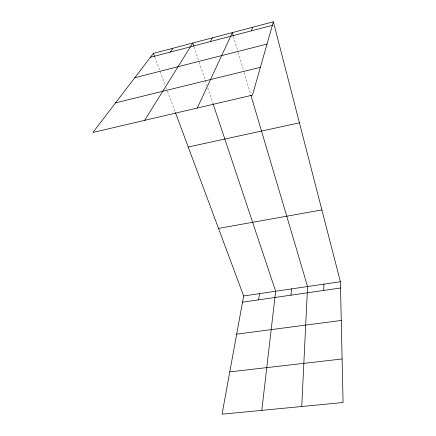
<?xml version="1.0" encoding="UTF-8"?>
<svg xmlns="http://www.w3.org/2000/svg" width="436" height="436" viewBox="0 0 436 436"><rect width="100%" height="100%" fill="white"/><g stroke="black" fill="none" stroke-linecap="round" stroke-linejoin="round"><path stroke-width="0.33" stroke-dasharray="2.18 1.64" d="M154.818 57.225L165.217 85.178M166.165 87.718L175.386 112.51M194.053 46.875L198.969 61.596M199.181 62.239L206.871 85.265M207.721 87.821L213.057 103.795M233.5 36.477L238.083 51.949M238.274 52.598L243.43 69.994M244.187 72.567L250.656 94.405"/><path stroke-width="0.65" d="M323.785 290.425L323.872 284.147M301.734 406.51L307.576 286.545L250.847 95.048M290.986 295.167L291.504 288.91M261.796 410.363L275.65 291.248L213.057 103.795M258.608 299.848L259.54 293.619M175.386 112.51L243.653 295.957L222.044 414.2L343.078 402.515L340.396 281.711L273.361 21.8L153.396 53.41L92.923 132.462L252.466 95.124L273.361 21.8M251.31 30.852L252.673 27.25M197.252 108.046L232.35 32.607L233.309 35.828M210.354 41.589L212.387 37.867M144.627 120.363L192.767 43.039L193.835 46.238M170.242 52.102L172.907 48.271M150.425 57.296L272.353 25.337M134.8 77.722L267.017 44.058M115.578 102.847L260.385 67.329M188.227 147.008L299.412 122.821M218.512 228.404L321.882 209.929M243.653 295.957L340.396 281.711M242.514 302.175L340.532 288M236.672 334.145L341.257 320.444M229.783 371.864L342.107 358.97M153.396 53.41L154.578 56.587"/></g></svg>
